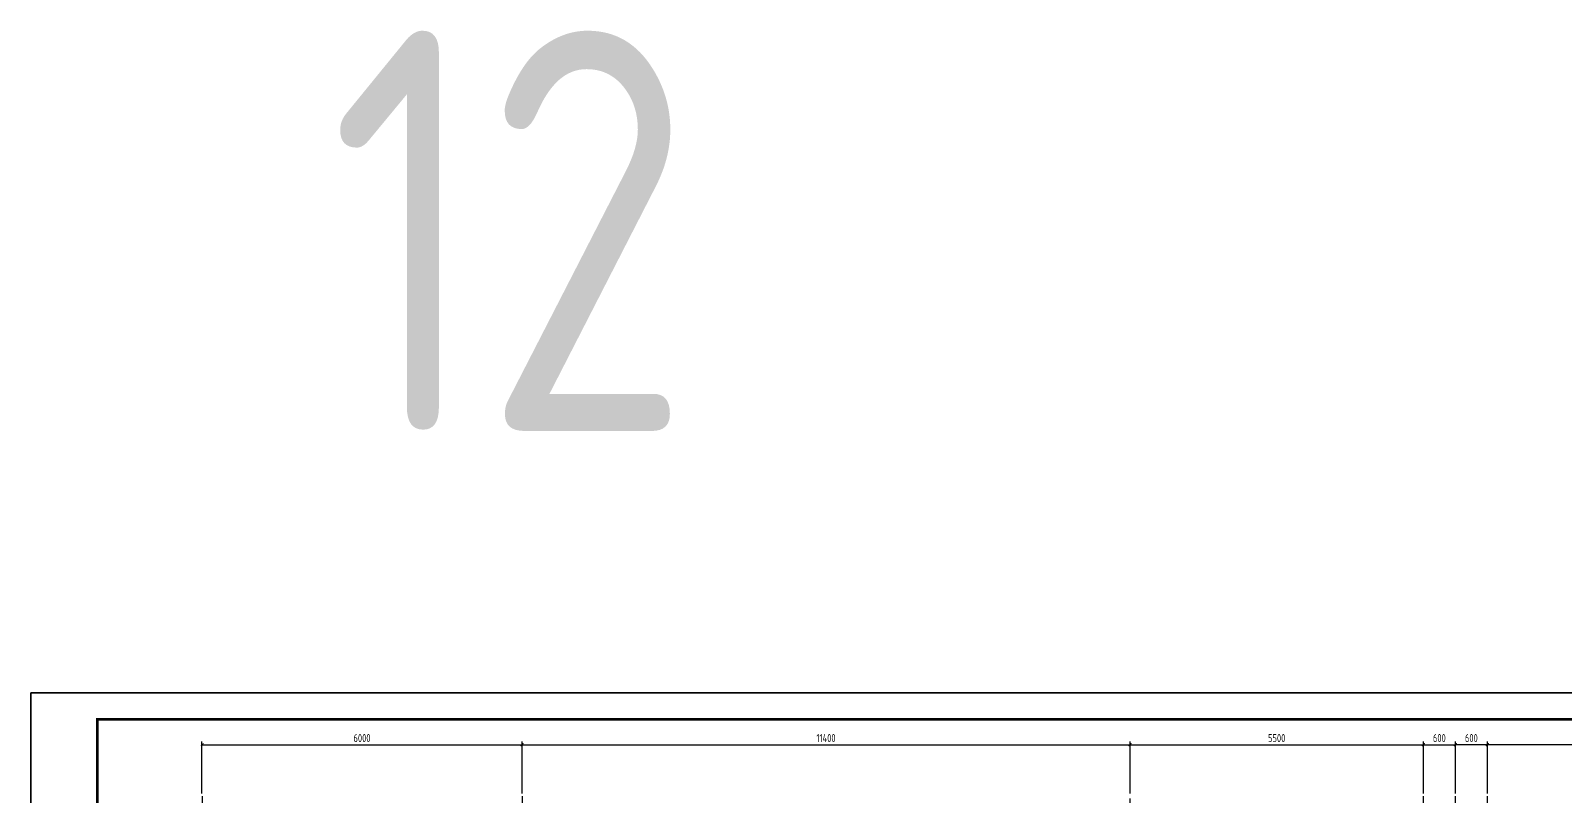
# Model space of a CAD drawing. Header units: millimetres. Extents: x 866309 to 879639, y 39442 to 44891.
# Drawn here: x 877299 to 877875, y 40004 to 40291 of the extents above; entities that cross this region are included whole.
import ezdxf

# ---------------------------------------------------------------- set-up
doc = ezdxf.new("R2010")
doc.units = ezdxf.units.MM
doc.header["$LTSCALE"] = 1000
doc.header["$MEASUREMENT"] = 0
doc.linetypes.add('CENTER', pattern=[2, 1.25, -0.25, 0.25, -0.25])
doc.linetypes.add('DOTE', pattern=[2.42, 2, -0.2, 0.02, -0.2])
for name, color, linetype in [('DIM', 7, 'Continuous'), ('DOTE', 1, 'DOTE'), ('梁集中标注', 2, 'Continuous')]:
    doc.layers.add(name, color=color, linetype=linetype)
doc.styles.add('GBHZ', font='gbenor.shx', dxfattribs={"width": 0.9, "bigfont": 'gbcbig.shx'})
doc.dimstyles.new('Y50', dxfattribs={"dimscale": 0, "dimtxt": 3, "dimasz": 0.01, "dimexe": 1.2, "dimexo": 1, "dimgap": 1, "dimtad": 1, "dimdec": 0, "dimlfac": 50, "dimzin": 0, "dimdsep": 46, "dimtxsty": 'GBHZ', "dimblk1": 'DX', "dimblk2": 'DX', "dimsah": 1, "dimcen": 0.09, "dimdle": 1, "dimadec": 0, "dimazin": 0, "dimtfac": 1, "dimtdec": 0, "dimtix": 1, "dimtmove": 2, "dimatfit": 3, "dimldrblk": 'DX', "dimfxl": 0, "dimtolj": 1, "dimtzin": 0, "dimarcsym": 0})

# ---------------------------------------------------------------- blocks, each defined once
blk = doc.blocks.new('DX')
at = {"color": 0, "linetype": 'ByBlock', "const_width": 40}
blk.add_lwpolyline([(-54, -51), (46, 49)], dxfattribs=at)
blk = doc.blocks.new('*D2067')
at = {"layer": 'Defpoints', "color": 0, "transparency": 16777216}
for p in [(877483.61, 40023.15), (877363.61, 40003.83), (877483.61, 40003.83)]:
    blk.add_point(p, dxfattribs=at)
at = {"layer": 'dim', "color": 0, "lineweight": -2, "transparency": 16777216}
for p, q in [((877363.61, 40004.83), (877363.61, 40024.35)), ((877483.61, 40004.83), (877483.61, 40024.35)), ((877363.62, 40023.15), (877483.6, 40023.15))]:
    blk.add_line(p, q, dxfattribs=at)
at = {"layer": 'dim', "color": 0, "lineweight": -2, "transparency": 16777216, "xscale": 0.01, "yscale": 0.01, "zscale": 0.01, "rotation": 180}
blk.add_blockref('DX', (877363.61, 40023.15), dxfattribs=at)
at = {"layer": 'dim', "color": 0, "lineweight": -2, "transparency": 16777216, "xscale": 0.01, "yscale": 0.01, "zscale": 0.01}
blk.add_blockref('DX', (877483.61, 40023.15), dxfattribs=at)
at = {"layer": 'dim', "color": 0, "transparency": 16777216, "insert": (877423.61, 40025.65), "char_height": 3, "attachment_point": 5, "style": 'GBHZ'}
blk.add_mtext('\\A1;6000', dxfattribs=at)
blk = doc.blocks.new('*D2068')
at = {"layer": 'Defpoints', "color": 0, "transparency": 16777216}
for p in [(877711.61, 40023.15), (877483.61, 40003.83), (877711.61, 40003.83)]:
    blk.add_point(p, dxfattribs=at)
at = {"layer": 'dim', "color": 0, "lineweight": -2, "transparency": 16777216}
for p, q in [((877483.61, 40004.83), (877483.61, 40024.35)), ((877711.61, 40004.83), (877711.61, 40024.35)), ((877483.62, 40023.15), (877711.6, 40023.15))]:
    blk.add_line(p, q, dxfattribs=at)
at = {"layer": 'dim', "color": 0, "lineweight": -2, "transparency": 16777216, "xscale": 0.01, "yscale": 0.01, "zscale": 0.01, "rotation": 180}
blk.add_blockref('DX', (877483.61, 40023.15), dxfattribs=at)
at = {"layer": 'dim', "color": 0, "lineweight": -2, "transparency": 16777216, "xscale": 0.01, "yscale": 0.01, "zscale": 0.01}
blk.add_blockref('DX', (877711.61, 40023.15), dxfattribs=at)
at = {"layer": 'dim', "color": 0, "transparency": 16777216, "insert": (877597.61, 40025.65), "char_height": 3, "attachment_point": 5, "style": 'GBHZ'}
blk.add_mtext('\\A1;11400', dxfattribs=at)
blk = doc.blocks.new('*D2069')
at = {"layer": 'Defpoints', "color": 0, "transparency": 16777216}
for p in [(877821.61, 40023.15), (877711.61, 40003.83), (877821.61, 40003.83)]:
    blk.add_point(p, dxfattribs=at)
at = {"layer": 'dim', "color": 0, "lineweight": -2, "transparency": 16777216}
for p, q in [((877711.61, 40004.83), (877711.61, 40024.35)), ((877821.61, 40004.83), (877821.61, 40024.35)), ((877711.62, 40023.15), (877821.6, 40023.15))]:
    blk.add_line(p, q, dxfattribs=at)
at = {"layer": 'dim', "color": 0, "lineweight": -2, "transparency": 16777216, "xscale": 0.01, "yscale": 0.01, "zscale": 0.01, "rotation": 180}
blk.add_blockref('DX', (877711.61, 40023.15), dxfattribs=at)
at = {"layer": 'dim', "color": 0, "lineweight": -2, "transparency": 16777216, "xscale": 0.01, "yscale": 0.01, "zscale": 0.01}
blk.add_blockref('DX', (877821.61, 40023.15), dxfattribs=at)
at = {"layer": 'dim', "color": 0, "transparency": 16777216, "insert": (877766.61, 40025.65), "char_height": 3, "attachment_point": 5, "style": 'GBHZ'}
blk.add_mtext('\\A1;5500', dxfattribs=at)
blk = doc.blocks.new('*D2070')
at = {"layer": 'Defpoints', "color": 0, "transparency": 16777216}
for p in [(877833.61, 40023.15), (877821.61, 40003.83), (877833.61, 40003.83)]:
    blk.add_point(p, dxfattribs=at)
at = {"layer": 'dim', "color": 0, "lineweight": -2, "transparency": 16777216}
for p, q in [((877821.61, 40004.83), (877821.61, 40024.35)), ((877833.61, 40004.83), (877833.61, 40024.35)), ((877821.62, 40023.15), (877833.6, 40023.15))]:
    blk.add_line(p, q, dxfattribs=at)
at = {"layer": 'dim', "color": 0, "lineweight": -2, "transparency": 16777216, "xscale": 0.01, "yscale": 0.01, "zscale": 0.01, "rotation": 180}
blk.add_blockref('DX', (877821.61, 40023.15), dxfattribs=at)
at = {"layer": 'dim', "color": 0, "lineweight": -2, "transparency": 16777216, "xscale": 0.01, "yscale": 0.01, "zscale": 0.01}
blk.add_blockref('DX', (877833.61, 40023.15), dxfattribs=at)
at = {"layer": 'dim', "color": 0, "transparency": 16777216, "insert": (877827.61, 40025.65), "char_height": 3, "attachment_point": 5, "style": 'GBHZ'}
blk.add_mtext('\\A1;600', dxfattribs=at)
blk = doc.blocks.new('*D2038')
at = {"layer": 'Defpoints', "color": 0, "transparency": 16777216}
for p in [(877845.61, 40023.15), (877845.61, 40003.83), (877955.61, 40003.83)]:
    blk.add_point(p, dxfattribs=at)
at = {"layer": 'dim', "color": 0, "lineweight": -2, "transparency": 16777216}
for p, q in [((877845.61, 40004.83), (877845.61, 40024.35)), ((877955.61, 40004.83), (877955.61, 40024.35)), ((877955.6, 40023.15), (877845.62, 40023.15))]:
    blk.add_line(p, q, dxfattribs=at)
at = {"layer": 'dim', "color": 0, "lineweight": -2, "transparency": 16777216, "xscale": 0.01, "yscale": 0.01, "zscale": 0.01, "rotation": 180}
blk.add_blockref('DX', (877845.61, 40023.15), dxfattribs=at)
at = {"layer": 'dim', "color": 0, "lineweight": -2, "transparency": 16777216, "xscale": 0.01, "yscale": 0.01, "zscale": 0.01}
blk.add_blockref('DX', (877955.61, 40023.15), dxfattribs=at)
at = {"layer": 'dim', "color": 0, "transparency": 16777216, "insert": (877900.61, 40025.65), "char_height": 3, "attachment_point": 5, "style": 'GBHZ'}
blk.add_mtext('\\A1;5500', dxfattribs=at)
blk = doc.blocks.new('*D2039')
at = {"layer": 'Defpoints', "color": 0, "transparency": 16777216}
for p in [(877833.61, 40023.15), (877833.61, 40003.83), (877845.61, 40003.83)]:
    blk.add_point(p, dxfattribs=at)
at = {"layer": 'dim', "color": 0, "lineweight": -2, "transparency": 16777216}
for p, q in [((877833.61, 40004.83), (877833.61, 40024.35)), ((877845.61, 40004.83), (877845.61, 40024.35)), ((877845.6, 40023.15), (877833.62, 40023.15))]:
    blk.add_line(p, q, dxfattribs=at)
at = {"layer": 'dim', "color": 0, "lineweight": -2, "transparency": 16777216, "xscale": 0.01, "yscale": 0.01, "zscale": 0.01, "rotation": 180}
blk.add_blockref('DX', (877833.61, 40023.15), dxfattribs=at)
at = {"layer": 'dim', "color": 0, "lineweight": -2, "transparency": 16777216, "xscale": 0.01, "yscale": 0.01, "zscale": 0.01}
blk.add_blockref('DX', (877845.61, 40023.15), dxfattribs=at)
at = {"layer": 'dim', "color": 0, "transparency": 16777216, "insert": (877839.61, 40025.65), "char_height": 3, "attachment_point": 5, "style": 'GBHZ'}
blk.add_mtext('\\A1;600', dxfattribs=at)

msp = doc.modelspace()

# ---------------------------------------------------------------- linework, layer by layer
for p, q in [((877299.374, 39448.627), (877299.374, 40042.627)), ((877299.374, 40042.627), (877299.374, 39448.627))]:
    msp.add_line(p, q)
at = {"color": 0}
for p, q in [((878350.624, 40042.627), (877299.374, 40042.627)), ((877299.374, 40042.627), (878350.624, 40042.627))]:
    msp.add_line(p, q, dxfattribs=at)
at = {"color": 0, "const_width": 1}
msp.add_lwpolyline([(878340.624, 39458.627), (877324.374, 39458.627), (877324.374, 40032.627), (878340.624, 40032.627)], close=True, dxfattribs=at)
at = {"layer": 'DOTE', "linetype": 'CENTER', "ltscale": 0.02}
for p, q in [((877363.613, 40003.833), (877363.613, 39699.563)), ((877483.613, 40003.833), (877483.613, 39926.488)), ((877711.613, 39938.043), (877711.613, 40003.833)), ((877821.613, 39699.563), (877821.613, 40003.833)), ((877833.613, 39667.563), (877833.613, 40003.833)), ((877845.613, 39699.563), (877845.613, 40003.833))]:
    msp.add_line(p, q, dxfattribs=at)

# ---------------------------------------------------------------- texts
at = {"layer": '梁集中标注', "style": 'GBHZ', "width": 0.9}
msp.add_text('12', height=150, dxfattribs=at).set_placement((877411.325, 40140.747))

# ---------------------------------------------------------------- dimensions: what is measured, and where the dimension line sits
at = {"layer": 'dim'}
for base, p1, p2, picture, middle in [((877483.613, 40023.145), (877363.613, 40003.833), (877483.613, 40003.833), '*D2067', (877423.613, 40025.645)), ((877711.613, 40023.145), (877483.613, 40003.833), (877711.613, 40003.833), '*D2068', (877597.613, 40025.645)), ((877821.613, 40023.145), (877711.613, 40003.833), (877821.613, 40003.833), '*D2069', (877766.613, 40025.645)), ((877833.613, 40023.145), (877821.613, 40003.833), (877833.613, 40003.833), '*D2070', (877827.613, 40025.645))]:
    dim = msp.add_linear_dim(base=base, p1=p1, p2=p2, dimstyle='Y50', override={"dimscale": 1}, dxfattribs=at)
    dim.commit()
    dim.dimension.update_dxf_attribs({"geometry": picture, "text_midpoint": middle})
for base, p1, p2, picture, middle in [((877833.613, 40023.145), (877845.613, 40003.833), (877833.613, 40003.833), '*D2039', (877839.613, 40025.645)), ((877845.613, 40023.145), (877955.613, 40003.833), (877845.613, 40003.833), '*D2038', (877900.613, 40025.645))]:
    dim = msp.add_linear_dim(base=base, p1=p1, p2=p2, angle=180, dimstyle='Y50', override={"dimscale": 1}, dxfattribs=at)
    dim.commit()
    dim.dimension.update_dxf_attribs({"geometry": picture, "text_midpoint": middle})

doc.saveas('drawing.dxf')
